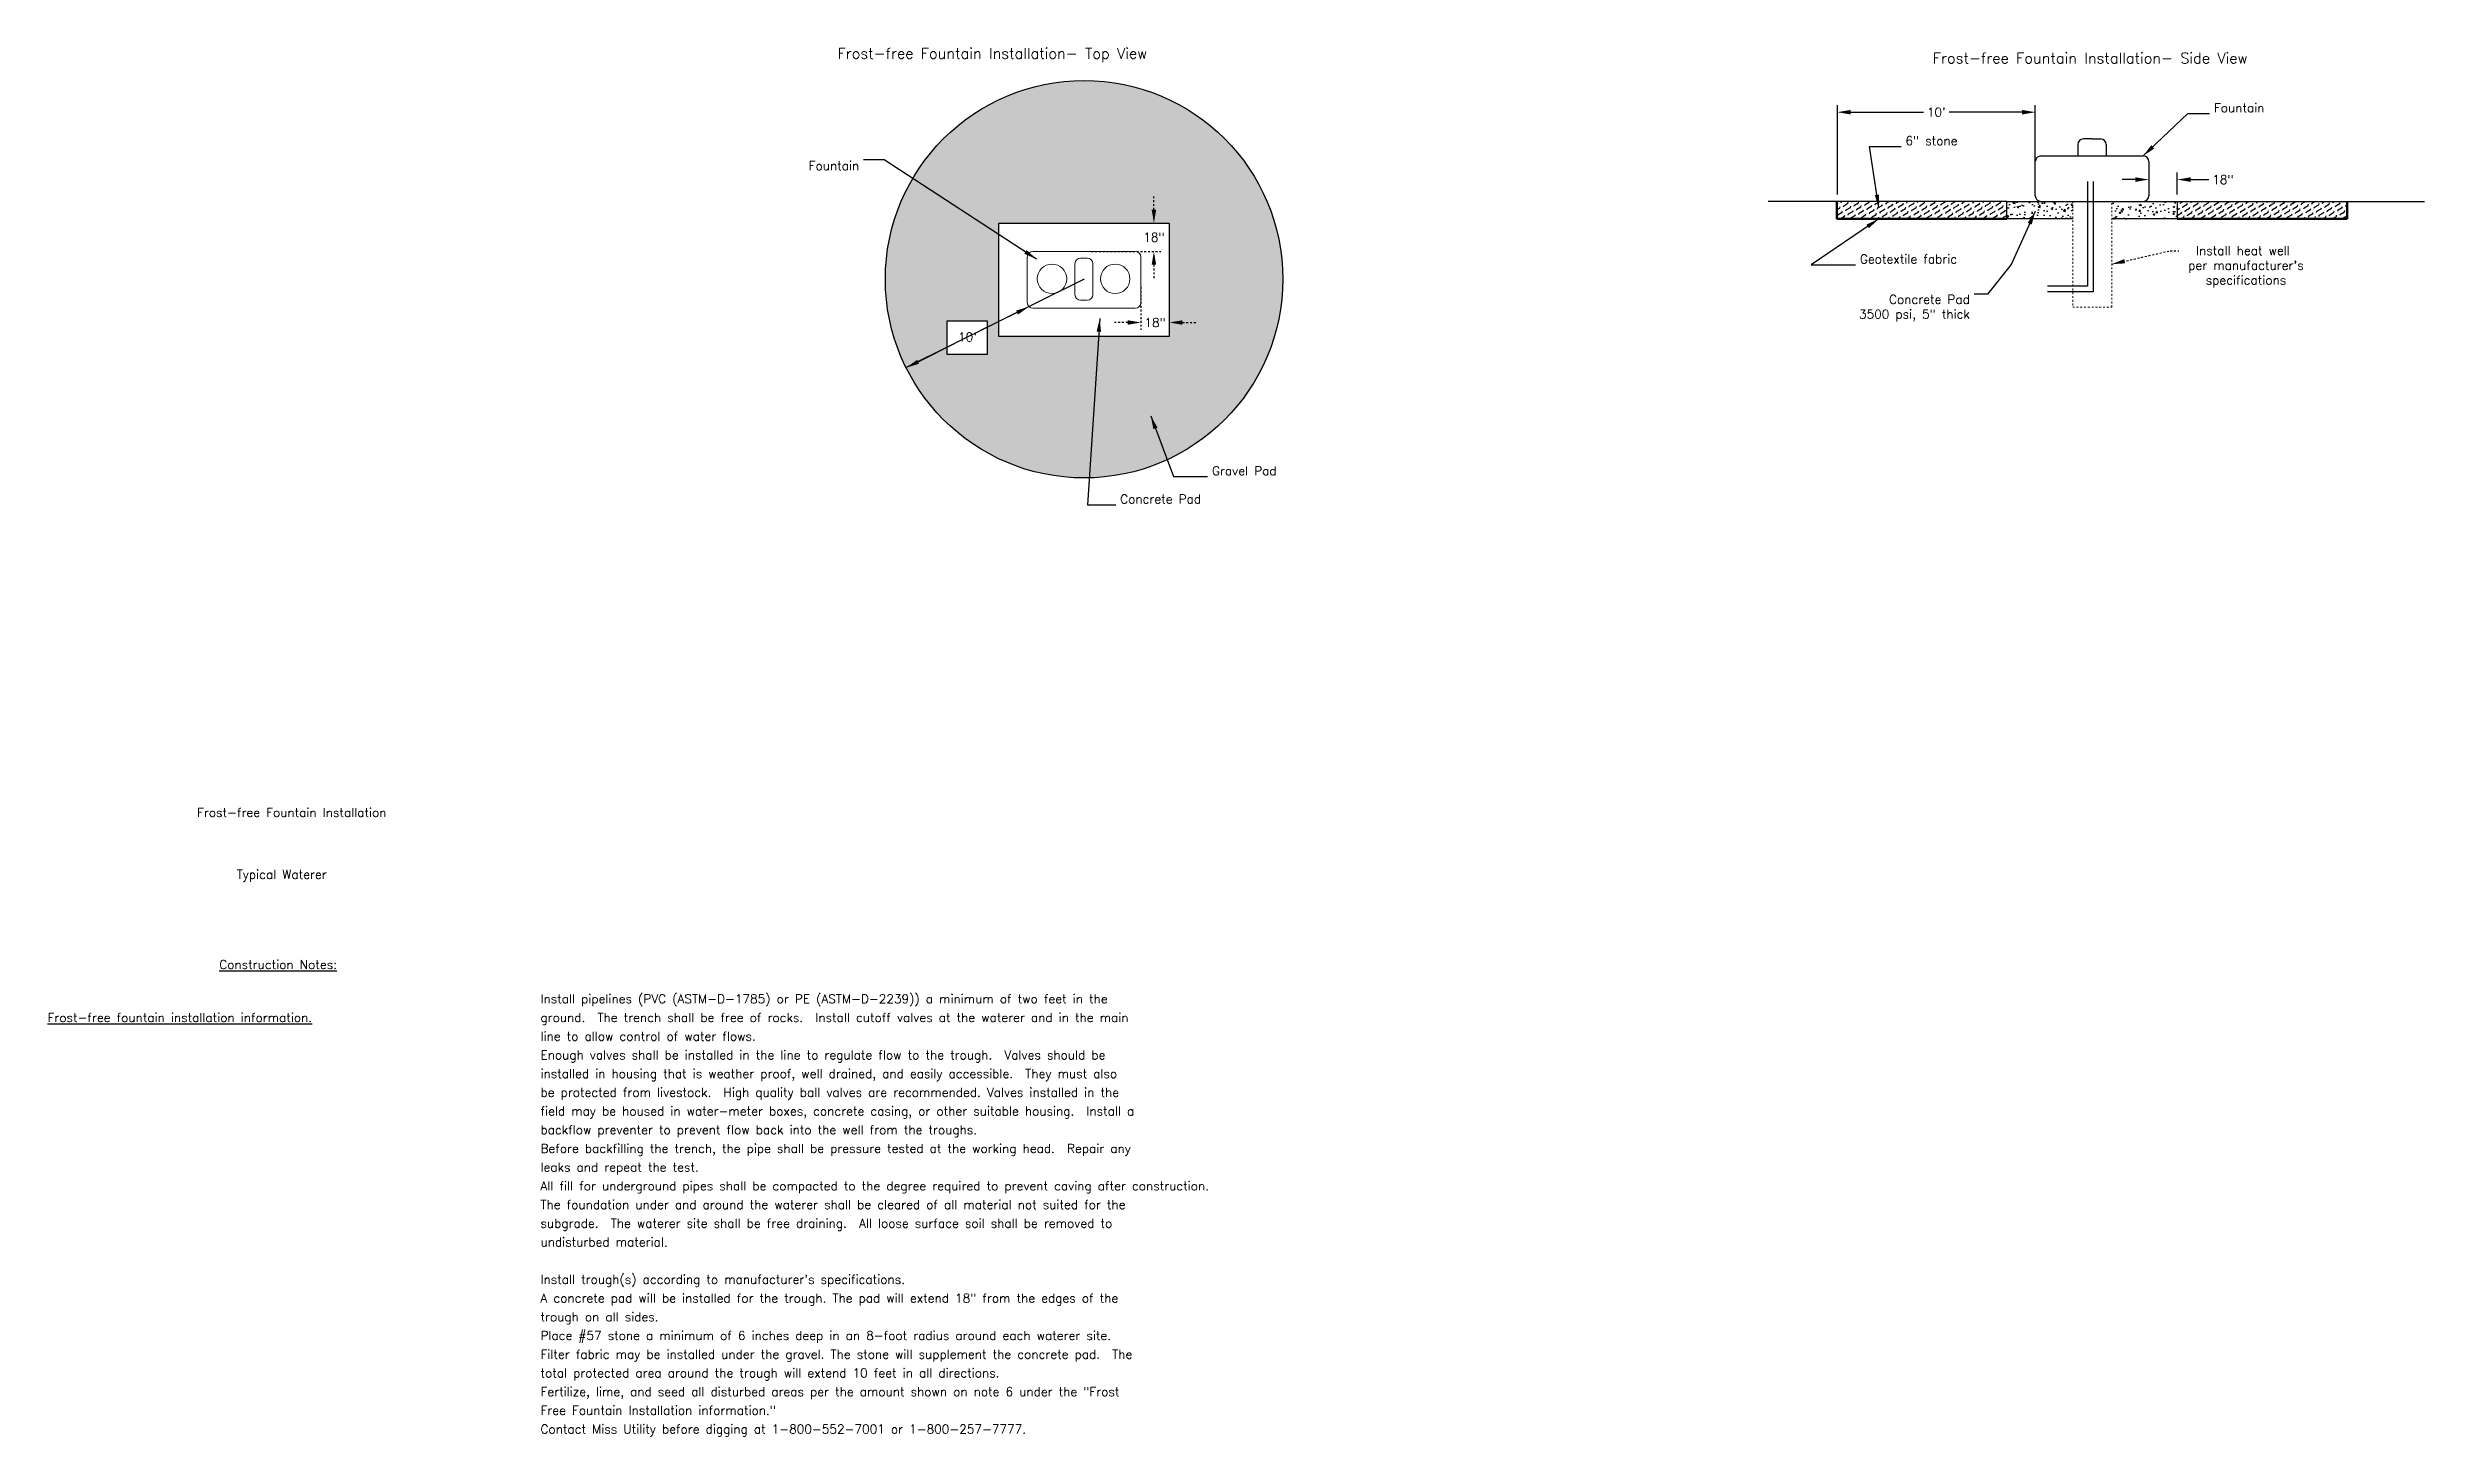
# Model space of a CAD drawing. Header units: inches. Extents: x -32 to 94, y -41 to 32.
import ezdxf

# ---------------------------------------------------------------- set-up
doc = ezdxf.new("R2010")
doc.units = ezdxf.units.IN
doc.header["$LTSCALE"] = 0.33
doc.header["$MEASUREMENT"] = 0
doc.linetypes.add('DASHED2', pattern=[0.375, 0.25, -0.125])
for name, color, linetype in [('2.Concrete', 7, 'Continuous'), ('2.Gravel', 7, 'Continuous'), ('2.Ground', 7, 'Continuous'), ('2.Htch.Gravel', 253, 'Continuous'), ('2.Pipe.1in', 7, 'Continuous'), ('4.Text.User', 7, 'Continuous')]:
    doc.layers.add(name, color=color, linetype=linetype)
for name, color, linetype, lineweight in [('2.Getx.', 7, 'Continuous', 50), ('2.HeatTube', 7, 'Continuous', 18), ('2.Text.Note', 7, 'Continuous', 18), ('2.Text.User', 7, 'Continuous', 18), ('2.Trough', 7, 'Continuous', 18)]:
    doc.layers.add(name, color=color, linetype=linetype, lineweight=lineweight)
doc.layers.add('2.hdden', color=3, linetype='Continuous', plot=False)
doc.styles.add('006xB.Note B', font='romans.shx', dxfattribs={"height": 0.468})
doc.styles.add('006xB.Subtitle', font='romans.shx', dxfattribs={"height": 0.564})
doc.dimstyles.new('006xB.Dims', dxfattribs={"dimtxt": 0.468, "dimasz": 0.702, "dimexe": 0.375, "dimexo": 0.375, "dimgap": 0.234, "dimtad": 0, "dimtih": 1, "dimtoh": 1, "dimdec": 4, "dimzin": 0, "dimdsep": 46, "dimtxsty": '006xB.Note B', "dimcen": 0.702, "dimadec": 0, "dimazin": 0, "dimtfac": 1, "dimtdec": 4, "dimtofl": 0, "dimtmove": 0, "dimatfit": 3, "dimfxl": 0, "dimtolj": 1, "dimtzin": 0, "dimarcsym": 0})

# ---------------------------------------------------------------- blocks, each defined once
blk = doc.blocks.new('*D3')
at = {"layer": '4.Text.User', "color": 0, "linetype": 'DASHED2', "lineweight": -2}
for p, q in [((26.51, 23.73), (26.51, 24.43)), ((23.2, 23.02), (26.88, 23.02)), ((23.2, 21.52), (26.88, 21.52)), ((26.51, 20.82), (26.51, 20.12))]:
    blk.add_line(p, q, dxfattribs=at)
at = {"layer": '4.Text.User', "color": 0, "linetype": 'DASHED2'}
for points in [[(26.39, 23.73), (26.63, 23.73), (26.51, 23.02)], [(26.39, 20.82), (26.63, 20.82), (26.51, 21.52)]]:
    blk.add_solid(points, dxfattribs=at)
at = {"layer": 'Defpoints', "color": 0, "linetype": 'DASHED2'}
for p in [(22.82, 23.02), (26.51, 23.02), (22.82, 21.52)]:
    blk.add_point(p, dxfattribs=at)
at = {"layer": '4.Text.User', "color": 0, "linetype": 'DASHED2', "insert": (26.51, 22.27), "char_height": 0.468, "attachment_point": 5, "style": '006xB.Note B'}
blk.add_mtext('\\A1;18"', dxfattribs=at)
blk = doc.blocks.new('*D4')
at = {"layer": '4.Text.User', "color": 0, "linetype": 'DASHED2', "lineweight": -2}
for p, q in [((25.82, 19.65), (25.82, 17.39)), ((27.32, 19.65), (27.32, 17.39)), ((25.12, 17.77), (24.42, 17.77)), ((28.02, 17.77), (28.73, 17.77))]:
    blk.add_line(p, q, dxfattribs=at)
at = {"layer": '4.Text.User', "color": 0, "linetype": 'DASHED2'}
for points in [[(25.12, 17.89), (25.12, 17.65), (25.82, 17.77)], [(28.02, 17.89), (28.02, 17.65), (27.32, 17.77)]]:
    blk.add_solid(points, dxfattribs=at)
at = {"layer": 'Defpoints', "color": 0, "linetype": 'DASHED2'}
for p in [(25.82, 20.02), (27.32, 20.02), (27.32, 17.77)]:
    blk.add_point(p, dxfattribs=at)
at = {"layer": '4.Text.User', "color": 0, "linetype": 'DASHED2', "insert": (26.57, 17.77), "char_height": 0.468, "attachment_point": 5, "style": '006xB.Note B'}
blk.add_mtext('\\A1;18"', dxfattribs=at)
blk = doc.blocks.new('*D6')
at = {"layer": '2.Text.User', "color": 0, "linetype": 'Continuous', "lineweight": -2}
for p, q in [((19.28, 18.3), (17.34, 17.34)), ((14.05, 15.7), (15.98, 16.66))]:
    blk.add_line(p, q, dxfattribs=at)
at = {"layer": '2.Text.User', "color": 0, "linetype": 'Continuous'}
for points in [[(19.23, 18.4), (19.33, 18.19), (19.91, 18.61)], [(14, 15.8), (14.1, 15.59), (13.42, 15.38)]]:
    blk.add_solid(points, dxfattribs=at)
at = {"layer": 'Defpoints', "color": 0, "linetype": 'Continuous'}
for p in [(19.91, 18.61), (13.42, 15.38), (13.42, 15.38)]:
    blk.add_point(p, dxfattribs=at)
at = {"layer": '2.Text.User', "color": 0, "linetype": 'Continuous', "insert": (16.66, 17), "char_height": 0.468, "attachment_point": 5, "style": '006xB.Note B'}
blk.add_mtext("\\A1;10'", dxfattribs=at)
blk = doc.blocks.new('*D7')
at = {"layer": '2.Text.Note', "color": 0, "linetype": 'Continuous', "lineweight": -2}
for p, q in [((78.37, 25.32), (77.67, 25.32)), ((80.58, 24.54), (80.58, 25.7)), ((81.28, 25.32), (82.25, 25.32)), ((79.08, 24.99), (79.08, 24.95))]:
    blk.add_line(p, q, dxfattribs=at)
at = {"layer": '2.Text.Note', "color": 0, "linetype": 'Continuous'}
for points in [[(78.37, 25.44), (78.37, 25.2), (79.08, 25.32)], [(81.28, 25.44), (81.28, 25.2), (80.58, 25.32)]]:
    blk.add_solid(points, dxfattribs=at)
at = {"layer": 'Defpoints', "color": 0, "linetype": 'Continuous'}
for p in [(79.08, 25.37), (80.58, 25.32), (80.58, 24.17)]:
    blk.add_point(p, dxfattribs=at)
at = {"layer": '2.Text.Note', "color": 0, "linetype": 'Continuous', "insert": (82.99, 25.32), "char_height": 0.468, "attachment_point": 5, "style": '006xB.Note B'}
blk.add_mtext('\\A1;18"', dxfattribs=at)
blk = doc.blocks.new('*D8')
at = {"layer": '2.Text.Note', "color": 0, "linetype": 'Continuous', "lineweight": -2}
for p, q in [((62.62, 24.54), (62.62, 29.25)), ((73.08, 25.74), (73.08, 29.25)), ((63.32, 28.88), (67.17, 28.88)), ((72.37, 28.88), (68.53, 28.88))]:
    blk.add_line(p, q, dxfattribs=at)
at = {"layer": '2.Text.Note', "color": 0, "linetype": 'Continuous'}
for points in [[(63.32, 29), (63.32, 28.76), (62.62, 28.88)], [(72.37, 29), (72.37, 28.76), (73.08, 28.88)]]:
    blk.add_solid(points, dxfattribs=at)
at = {"layer": 'Defpoints', "color": 0, "linetype": 'Continuous'}
for p in [(62.62, 28.88), (73.08, 25.37), (62.62, 24.17)]:
    blk.add_point(p, dxfattribs=at)
at = {"layer": '2.Text.Note', "color": 0, "linetype": 'Continuous', "insert": (67.85, 28.88), "char_height": 0.468, "attachment_point": 5, "style": '006xB.Note B'}
blk.add_mtext("\\A1;10'", dxfattribs=at)

msp = doc.modelspace()

# ---------------------------------------------------------------- hatches: boundary and pattern name
at = {"layer": '2.Gravel', "linetype": 'Continuous'}
h = msp.add_hatch(dxfattribs=at)
h.set_pattern_fill('AR-CONC,_O', color=256, scale=0.125)
h.set_pattern_definition([(50, (0, 0), (0.896575, -0.07844), [0.09375, -1.03125]), (355, (0, 0), (-0.173439, 0.94024), [0.075, -0.825]), (100.4514, (0.0747, -0.0065), (0.723137, 0.861799), [0.079675, -0.876428]), (46.1842, (0, 0.25), (1.334051, -0.206899), [0.140625, -1.546875]), (96.6356, (0.1112, 0.2328), (1.168328, 1.217647), [0.119513, -1.314641]), (351.1842, (0, 0.25), (1.168327, 1.217648), [0.1125, -1.2375]), (21, (0.125, 0.1875), (0.746134, -0.5032736), [0.09375, -1.03125]), (326, (0.125, 0.1875), (0.304144, 0.906438), [0.075, -0.825]), (71.4514, (0.1872, 0.1456), (1.050278, 0.403163), [0.079675, -0.876428]), (37.5, (0, 0), (0.0151998, 0.4161173), [0, -0.815, 0, -0.8375, 0, -0.828125]), (7.5, (0, 0), (0.328837, 0.4930146), [0, -0.4775, 0, -0.79625, 0, -0.315625]), (327.5, (-0.27875, 0), (0.667278, -0.0281936), [0, -0.3125, 0, -0.975, 0, -1.29375]), (317.5, (-0.40375, 0), (0.7289827, 0.1251312), [0, -0.40625, 0, -0.6475, 0, -0.91875])])
h.paths.add_polyline_path([(75.05668, 24.16892), (73.37681, 24.16892), (71.57681, 24.16892), (71.57681, 23.24022), (75.05668, 23.24022)])
h.paths.add_polyline_path([(80.57681, 24.16892), (78.77681, 24.16892), (77.11783, 24.16892), (77.11783, 23.24022), (80.57681, 23.24022)])
at = {"layer": '2.Htch.Gravel', "linetype": 'Continuous'}
h = msp.add_hatch(dxfattribs=at)
h.set_pattern_fill('FLEX,_O', color=256, angle=30)
h.set_pattern_definition([(30, (0, 0), (-0.125, 0.2165064), [0.25, -0.25]), (75, (0.2165, 0.125), (-0.125, 0.21650635), [0.0625, -0.2285534, 0.0625, -0.3535534])])
h.paths.add_polyline_path([(18.32116, 23.02301), (27.32116, 23.02301), (27.32116, 17.02301), (18.32116, 17.02301), (18.32116, 17.82159), (17.70903, 17.51731), (17.70903, 16.07176), (15.58786, 16.07176), (15.58786, 16.46293), (13.41871, 15.38469, 0.792370829), (33.32116, 20.05843, 1), (12.32116, 20.05843, 0.115840521), (13.41871, 15.38469), (15.58786, 16.46293), (15.58786, 17.86277), (17.70903, 17.86277), (17.70903, 17.51731), (18.32116, 17.82159)])
h = msp.add_hatch(dxfattribs=at)
h.set_pattern_fill('FLEX', color=256, angle=30, style=0)
h.paths.add_polyline_path([(71.57681, 24.16892), (62.64816, 24.16892), (62.61831, 24.16892), (62.61831, 23.27073), (71.57681, 23.27073)])
h = msp.add_hatch(dxfattribs=at)
h.set_pattern_fill('FLEX', color=256, angle=30, style=0)
h.paths.add_polyline_path([(89.53532, 24.16892), (80.57681, 24.16892), (80.57681, 23.25703), (89.53532, 23.25703)])

# ---------------------------------------------------------------- linework, layer by layer
at = {"layer": '2.Concrete'}
for p, q in [((71.57681, 23.24022), (71.57681, 24.16892)), ((71.57681, 24.16892), (73.37681, 24.16892)), ((73.37681, 24.16892), (78.77681, 24.16892)), ((78.77681, 24.16892), (80.57681, 24.16892)), ((80.57681, 24.16892), (80.57681, 23.24022)), ((75.05668, 23.24022), (71.57681, 23.24022)), ((80.57681, 23.24022), (77.11783, 23.24022))]:
    msp.add_line(p, q, dxfattribs=at)
msp.add_lwpolyline([(18.32116, 23.02301), (27.32116, 23.02301), (27.32116, 17.02301), (18.32116, 17.02301)], close=True, dxfattribs=at)
at = {"layer": '2.Getx.'}
for p, q in [((62.58845, 23.24022), (62.58845, 24.16892)), ((89.5516, 24.16892), (89.5516, 23.24022)), ((71.57681, 23.24022), (62.58845, 23.24022)), ((80.57681, 23.24022), (89.5516, 23.24022))]:
    msp.add_line(p, q, dxfattribs=at)
at = {"layer": '2.Gravel'}
for p, q in [((62.61831, 23.27073), (62.61831, 24.16892)), ((71.57681, 24.16892), (62.64816, 24.16892)), ((80.57681, 24.16892), (89.53532, 24.16892)), ((89.53532, 24.16892), (89.53532, 23.25703))]:
    msp.add_line(p, q, dxfattribs=at)
at = {"layer": '2.Gravel', "lineweight": 30}
msp.add_line((71.57681, 23.27073), (62.61831, 23.27073), dxfattribs=at)
at = {"layer": '2.Gravel', "lineweight": 20}
msp.add_line((80.57681, 23.25703), (89.53532, 23.25703), dxfattribs=at)
at = {"layer": '2.Ground', "linetype": 'Continuous'}
for p, q in [((62.64816, 24.16892), (58.96344, 24.16892)), ((89.53532, 24.16892), (93.63986, 24.16892))]:
    msp.add_line(p, q, dxfattribs=at)
at = {"layer": '2.hdden', "linetype": 'Continuous'}
msp.add_line((22.82116, 20.05843), (13.41871, 15.38469), dxfattribs=at)
msp.add_lwpolyline([(15.58786, 17.86277), (17.70903, 17.86277), (17.70903, 16.07176), (15.58786, 16.07176)], close=True, dxfattribs=at)
at = {"layer": '2.HeatTube', "linetype": 'DASHED2'}
for p, q in [((75.05668, 24.16892), (75.05668, 18.58185)), ((77.11783, 18.58185), (77.11783, 24.16892)), ((75.05668, 18.58185), (77.11783, 18.58185))]:
    msp.add_line(p, q, dxfattribs=at)
at = {"layer": '2.Pipe.1in'}
for p, q in [((75.84097, 25.22263), (75.84097, 19.69014)), ((76.14097, 25.22263), (76.14097, 19.39014)), ((75.84097, 19.69014), (73.71508, 19.69014)), ((76.14097, 19.39014), (73.71508, 19.39014))]:
    msp.add_line(p, q, dxfattribs=at)
at = {"layer": '2.Trough'}
for p, q in [((20.12116, 21.52301), (25.52116, 21.52301)), ((19.82116, 18.82301), (19.82116, 21.22301)), ((22.33756, 19.24123), (22.33756, 20.87563)), ((22.63756, 21.17563), (22.99166, 21.17563)), ((23.29166, 20.87563), (23.29166, 19.24123)), ((25.82116, 21.22301), (25.82116, 18.82301)), ((22.99166, 18.94123), (22.63756, 18.94123)), ((25.52116, 18.52301), (20.12116, 18.52301))]:
    msp.add_line(p, q, dxfattribs=at)
for centre in [(21.12658, 20.07675), (24.46593, 20.07675)]:
    msp.add_circle(centre, 0.77632, dxfattribs=at)
for centre, start, end in [((20.12116, 21.22301), 90, 180), ((25.52116, 21.22301), 0, 90), ((22.63756, 20.87563), 90, 180), ((22.99166, 20.87563), 0, 90), ((22.63756, 19.24123), 180, 270), ((22.99166, 19.24123), 270, 360), ((20.12116, 18.82301), 180, 270), ((25.52116, 18.82301), 270, 0)]:
    msp.add_arc(centre, 0.3, start, end, dxfattribs=at)
at = {"layer": '4.Text.User'}
for p, q in [((73.37681, 26.56892), (78.77681, 26.56892)), ((75.32681, 27.16892), (75.32681, 26.56892)), ((76.07681, 27.46892), (75.62681, 27.46892)), ((76.07681, 27.46892), (76.52681, 27.46892)), ((76.82681, 27.16892), (76.82681, 26.56892)), ((73.07681, 24.46892), (73.07681, 26.26892)), ((79.07681, 26.26892), (79.07681, 24.46892)), ((18.32116, 23.02301), (27.32116, 23.02301)), ((18.32116, 17.02301), (18.32116, 23.02301)), ((27.32116, 23.02301), (27.32116, 17.02301)), ((27.32116, 17.02301), (18.32116, 17.02301))]:
    msp.add_line(p, q, dxfattribs=at)
msp.add_circle((22.82116, 20.05843), 10.5, dxfattribs=at)
for centre, start, end in [((73.37681, 26.26892), 90, 180), ((75.62681, 27.16892), 90, 180), ((76.52681, 27.16892), 0, 90), ((78.77681, 26.26892), 0, 90), ((73.37681, 24.46892), 180, 270), ((78.77681, 24.46892), 270, 0)]:
    msp.add_arc(centre, 0.3, start, end, dxfattribs=at)

# ---------------------------------------------------------------- texts
for s, insert, char_height, width, attachment_point, style in [('Frost-free Fountain Installation- Top View', (9.79322, 32.26841), 0.564, 25.86, 1, '006xB.Subtitle'), ('{\\H1x;Frost-free Fountain Installation- Side View}', (75.97887, 31.73598), 0.564, 25.86, 5, '006xB.Subtitle'), ('Fountain', (82.51895, 29.34463), 0.468, 6, 1, '006xB.Note B'), ('6" stone', (66.21873, 27.60613), 0.468, 4.451231, 1, '006xB.Note B'), ('Fountain', (10.94028, 25.81702), 0.468, 6, 9, '006xB.Note B'), ('Geotextile fabric', (63.81182, 21.3577), 0.468, 6.8133805, 1, '006xB.Note B'), ('Gravel Pad', (29.5821, 10.16822), 0.468, 6, 1, '006xB.Note B'), ('Concrete Pad', (24.7288, 8.67845), 0.468, 6, 1, '006xB.Note B'), ('Frost-free Fountain Installation', (-19.04, -8.11499), 0.468, 15.1233526, 5, '006xB.Note B')]:
    msp.add_mtext(s, dxfattribs=dict(insert=insert, char_height=char_height, width=width, attachment_point=attachment_point, style=style))
at = {"insert": (84.04803, 20.71034), "char_height": 0.468, "attachment_point": 5, "style": '006xB.Note B'}
msp.add_mtext("Install heat well\\P per manufacturer's\\P specifications", dxfattribs=at)
at = {"linetype": 'Continuous', "insert": (69.62167, 19.22642), "char_height": 0.468, "width": 6.91759, "attachment_point": 3, "style": '006xB.Note B'}
msp.add_mtext('Concrete Pad\\P3500 psi, 5" thick', dxfattribs=at)
at = {"linetype": 'DASHED2', "char_height": 0.468, "attachment_point": 5, "style": '006xB.Note B'}
for s, insert, width in [('{\\LConstruction Notes:}', (-19.76245, -16.14772), 11.5844265), ('{\\LFrost-free fountain installation information.}', (-24.95476, -18.94887), 17.3860467)]:
    msp.add_mtext(s, dxfattribs=dict(at, insert=insert, width=width))
at = {"layer": '4.Text.User', "char_height": 2.38, "attachment_point": 1}
for insert in [(-4.78665, 11.20609), (-4.78665, 11.20609), (-2.83996, 11.20609)]:
    msp.add_mtext('\\P', dxfattribs=dict(at, insert=insert))
at = {"layer": '4.Text.User', "insert": (-19.57118, -11.46509), "char_height": 0.468, "width": 7.2550144, "attachment_point": 5, "style": '006xB.Note B'}
msp.add_mtext('Typical Waterer ', dxfattribs=at)
at = {"layer": '4.Text.User', "insert": (-5.89892, -15.74898), "char_height": 0.468, "width": 34.0159488, "attachment_point": 1, "line_spacing_factor": 1.266667, "style": '006xB.Note B'}
msp.add_mtext('{\\L\\P}\\PInstall pipelines (PVC (ASTM-D-1785) or PE (ASTM-D-2239)) a minimum of two feet in the ground.  The trench shall be free of rocks.  Install cutoff valves at the waterer and in the main line to allow control of water flows.\\PEnough valves shall be installed in the line to regulate flow to the trough.  Valves should be installed in housing that is weather proof, well drained, and easily accessible.  They must also be protected from livestock.  High quality ball valves are recommended. Valves installed in the field may be housed in water-meter boxes, concrete casing, or other suitable housing.  Install a backflow preventer to prevent flow back into the well from the troughs.\\PBefore backfilling the trench, the pipe shall be pressure tested at the working head.  Repair any leaks and repeat the test.\\PAll fill for underground pipes shall be compacted to the degree required to prevent caving after construction.\\PThe foundation under and around the waterer shall be cleared of all material not suited for the subgrade.  The waterer site shall be free draining.  All loose surface soil shall be removed to undisturbed material.\\P\\PInstall trough(s) according to manufacturer\'s specifications.\\PA concrete pad will be installed for the trough. The pad will extend 18" from the edges of the trough on all sides.\\PPlace #57 stone a minimum of 6 inches deep in an 8-foot radius around each waterer site.  Filter fabric may be installed under the gravel. The stone will supplement the concrete pad.  The total protected area around the trough will extend 10 feet in all directions.\\PFertilize, lime, and seed all disturbed areas per the amount shown on note 6 under the "Frost Free Fountain Installation information."\\PContact Miss Utility before digging at 1-800-552-7001 or 1-800-257-7777.', dxfattribs=at)

# ---------------------------------------------------------------- dimensions: what is measured, and where the dimension line sits
at = {"layer": '2.Text.Note', "linetype": 'Continuous'}
dim = msp.add_linear_dim(base=(62.61831, 28.87827), p1=(73.07681, 25.36892), p2=(62.61831, 24.16892), text="10'", dimstyle='006xB.Dims', dxfattribs=at)
dim.commit()
dim.dimension.update_dxf_attribs({"geometry": '*D8', "text_midpoint": (67.84756, 28.87827)})
dim = msp.add_linear_dim(base=(80.57681, 25.32087), p1=(79.07681, 25.36892), p2=(80.57681, 24.16892), text='18"', dimstyle='006xB.Dims', override={"dimtxsty": '006xB.Note B'}, dxfattribs=at)
dim.commit()
dim.dimension.update_dxf_attribs({"geometry": '*D7', "text_midpoint": (82.99326, 25.32087), "dimtype": 160})
at = {"layer": '2.Text.User', "linetype": 'Continuous'}
dim = msp.add_aligned_dim(p1=(19.90903, 18.61088), p2=(13.41871, 15.38469), distance=0, text="10'", dimstyle='006xB.Dims', dxfattribs=at)
dim.commit()
dim.dimension.update_dxf_attribs({"geometry": '*D6', "text_midpoint": (16.66387, 16.99779)})
at = {"layer": '4.Text.User', "linetype": 'DASHED2'}
dim = msp.add_linear_dim(base=(26.50982, 23.02301), p1=(22.82116, 21.52301), p2=(22.82116, 23.02301), angle=90, text='18"', dimstyle='006xB.Dims', dxfattribs=at)
dim.commit()
dim.dimension.update_dxf_attribs({"geometry": '*D3', "text_midpoint": (26.50982, 22.27301), "dimtype": 160})
dim = msp.add_linear_dim(base=(27.32116, 17.76944), p1=(25.82116, 20.02301), p2=(27.32116, 20.02301), text='18"', dimstyle='006xB.Dims', dxfattribs=at)
dim.commit()
dim.dimension.update_dxf_attribs({"geometry": '*D4', "text_midpoint": (26.57116, 17.76944), "dimtype": 160})

# ---------------------------------------------------------------- leaders
at = {"annotation_type": 0, "has_hookline": 1}
for points, hookline_direction, text_width in [([(78.77681, 26.56892), (81.14365, 28.80463), (82.28495, 28.80463)], 0, 2.78571), ([(64.81741, 23.82134), (64.31005, 27.06613), (65.98473, 27.06613)], 0, 2.964), ([(20.31061, 21.1177), (12.25592, 26.35702), (11.17428, 26.35702)], 1, 2.78571), ([(64.80531, 23.24218), (61.23917, 20.8177), (63.57782, 20.8177)], 0, 5.68286), ([(23.64622, 17.98243), (22.99551, 8.13845), (24.4948, 8.13845)], 0, 4.70229), ([(26.34436, 12.83342), (27.55049, 9.62822), (29.3481, 9.62822)], 0, 3.744)]:
    msp.add_leader(points, dimstyle='006xB.Dims', dxfattribs=dict(at, hookline_direction=hookline_direction, text_width=text_width))
at = {"linetype": 'Continuous', "annotation_type": 0, "has_hookline": 1, "hookline_direction": 1, "text_width": 6.68571}
msp.add_leader([(73.07472, 23.62916), (71.79813, 20.82773), (70.55767, 19.26542), (69.85567, 19.26542)], dimstyle='006xB.Dims', dxfattribs=at)
at = {"linetype": 'DASHED2'}
msp.add_leader([(77.11783, 20.85091), (80.2024, 21.55912), (80.65397, 21.55912)], dimstyle='006xB.Dims', dxfattribs=at)

doc.saveas('drawing.dxf')
